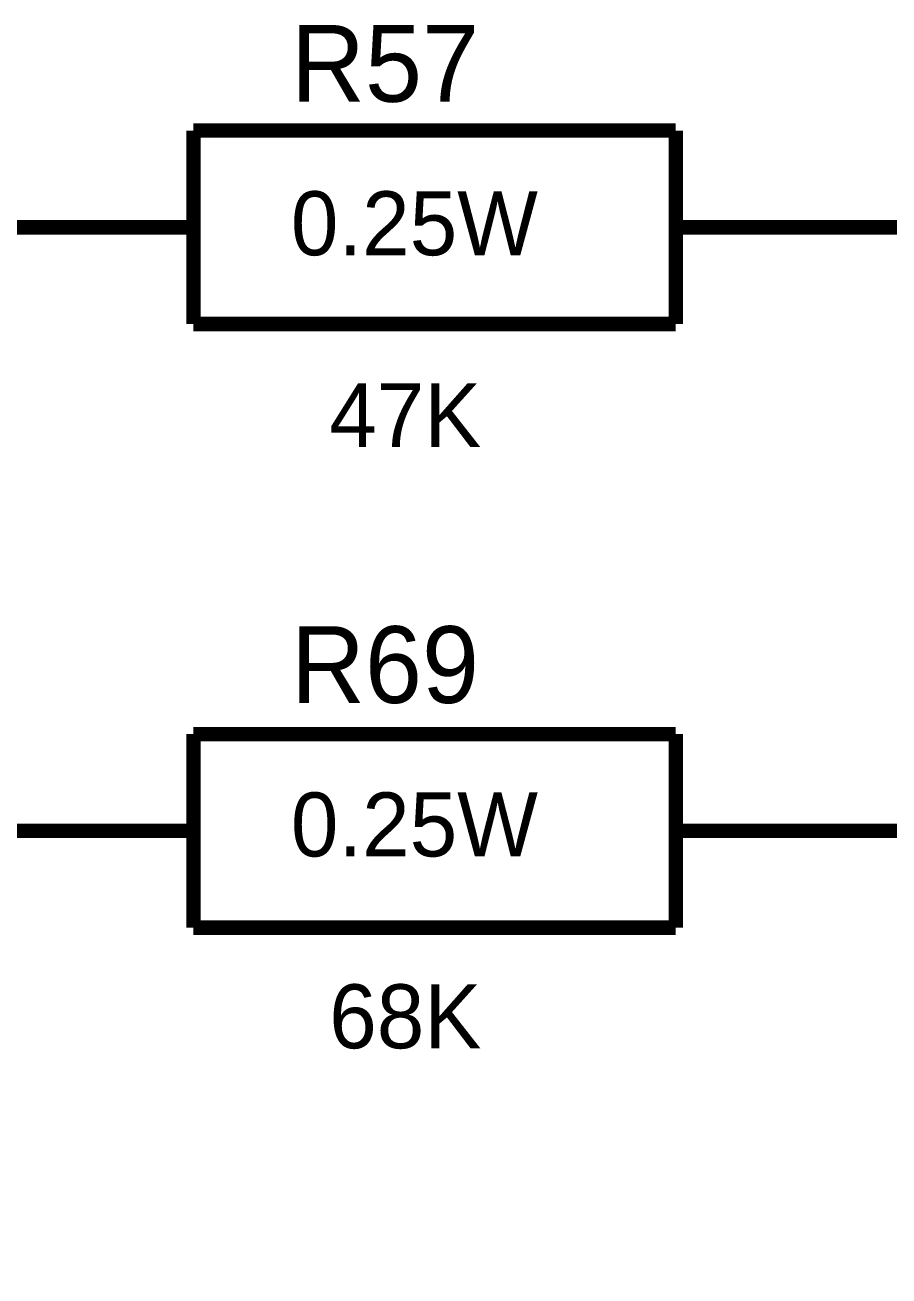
# Model space of a CAD drawing. Header units: millimetres. Extents: x 0 to 420, y 0 to 297.
# Drawn here: x 231.5 to 249.41, y 145.77 to 171.68 of the extents above; entities that cross this region are included whole.
import ezdxf

# ---------------------------------------------------------------- set-up
doc = ezdxf.new("R2010")
doc.units = ezdxf.units.MM
doc.layers.add('Sheet', color=255, linetype='Continuous')

msp = doc.modelspace()

# ---------------------------------------------------------------- linework, layer by layer
at = {"layer": 'Sheet', "const_width": 0.3}
for points in [[(234.992, 169.497), (234.992, 165.489)], [(234.992, 169.497), (244.989, 169.497)], [(244.989, 169.497), (244.989, 165.489)], [(232.493, 167.493), (72.576, 167.493)], [(234.992, 167.493), (232.493, 167.493)], [(244.989, 167.493), (247.488, 167.493)], [(247.488, 167.493), (254.986, 167.493), (254.986, 154.991), (257.485, 154.991)], [(234.992, 165.489), (244.989, 165.489)], [(234.992, 156.995), (234.992, 152.987)], [(234.992, 156.995), (244.989, 156.995)], [(244.989, 156.995), (244.989, 152.987)], [(232.493, 154.991), (229.994, 154.991), (229.994, 142.489), (227.494, 142.489)], [(234.992, 154.991), (232.493, 154.991)], [(244.989, 154.991), (247.488, 154.991)], [(254.986, 154.991), (247.488, 154.991)], [(234.992, 152.987), (244.989, 152.987)]]:
    msp.add_lwpolyline(points, dxfattribs=at)

# ---------------------------------------------------------------- texts
at = {"layer": 'Sheet'}
for s, height, p in [('R57', 1.5897, (237.011, 170.093)), ('0.25W', 1.3247, (237.011, 166.913)), ('47K', 1.3247, (237.806, 162.939)), ('R69', 1.5897, (237.011, 157.64)), ('0.25W', 1.3247, (237.011, 154.461)), ('68K', 1.3247, (237.806, 150.487))]:
    msp.add_text(s, height=height, dxfattribs=at).set_placement(p)

doc.saveas('drawing.dxf')
